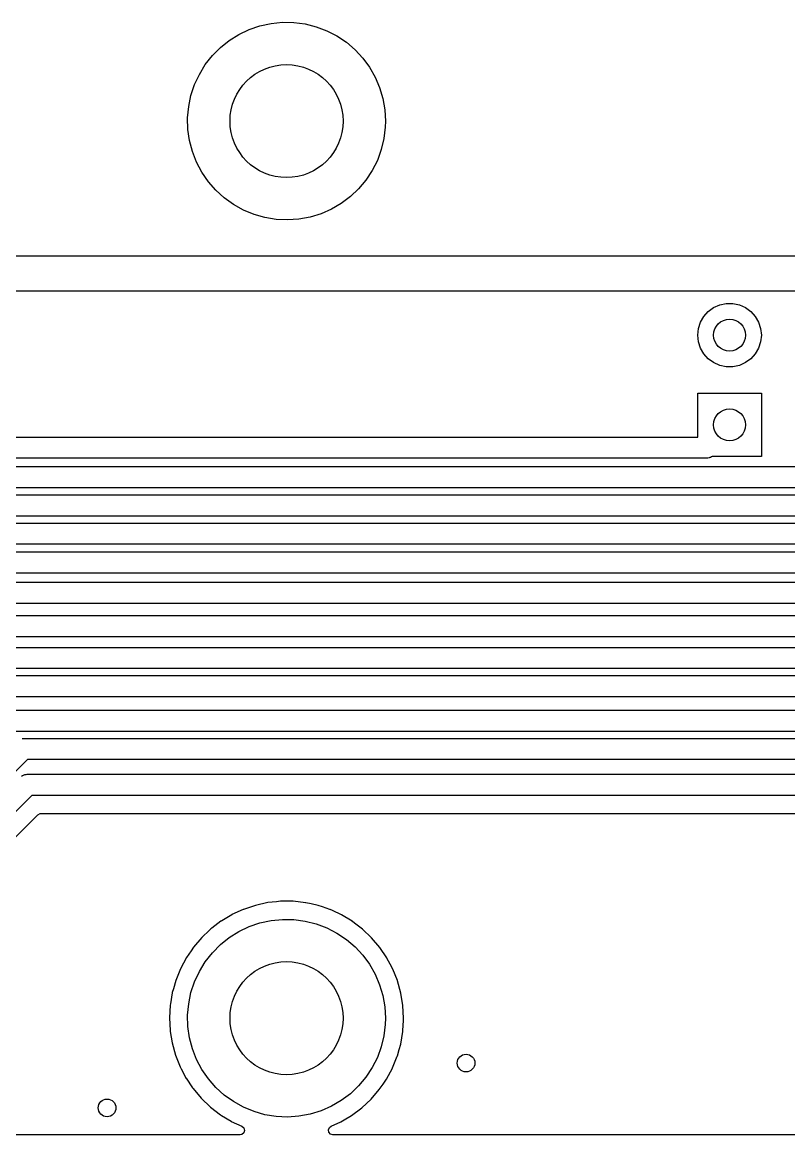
# Model space of a CAD drawing. Extents: x 14 to 417, y -139 to -108.
# Drawn here: x 233.82 to 255.51, y -139.19 to -107.69 of the extents above; entities that cross this region are included whole.
import ezdxf

# ---------------------------------------------------------------- set-up
doc = ezdxf.new("R2010")
doc.units = 0
doc.layers.add('BLACK', color=7, linetype='CONTINUOUS')

msp = doc.modelspace()

# ---------------------------------------------------------------- linework, layer by layer
at = {"layer": 'BLACK', "linetype": 'CONTINUOUS'}
for p, q in [((240.547, -107.793), (240.862, -107.724)), ((240.862, -107.724), (241.183, -107.692)), ((241.183, -107.692), (241.505, -107.698)), ((241.505, -107.698), (241.825, -107.74)), ((239.678, -108.208), (239.951, -108.036)), ((239.951, -108.036), (240.242, -107.898)), ((240.242, -107.898), (240.547, -107.793)), ((241.825, -107.74), (242.137, -107.818)), ((242.137, -107.818), (242.439, -107.932)), ((242.439, -107.932), (242.725, -108.08)), ((239.426, -108.409), (239.678, -108.208)), ((242.725, -108.08), (242.993, -108.26)), ((242.993, -108.26), (243.238, -108.469)), ((239.001, -108.892), (239.2, -108.638)), ((239.2, -108.638), (239.426, -108.409)), ((243.238, -108.469), (243.457, -108.705)), ((238.832, -109.167), (239.001, -108.892)), ((243.457, -108.705), (243.648, -108.965)), ((243.648, -108.965), (243.808, -109.245)), ((238.697, -109.459), (238.832, -109.167)), ((243.808, -109.245), (243.934, -109.542)), ((238.595, -109.765), (238.697, -109.459)), ((243.934, -109.542), (244.026, -109.851)), ((238.53, -110.081), (238.595, -109.765)), ((244.026, -109.851), (244.081, -110.168)), ((238.501, -110.402), (238.53, -110.081)), ((244.081, -110.168), (244.1, -110.49)), ((238.51, -110.724), (238.501, -110.402)), ((244.1, -110.49), (244.094, -110.666)), ((238.555, -111.043), (238.51, -110.724)), ((244.094, -110.666), (244.056, -110.986)), ((238.637, -111.355), (238.555, -111.043)), ((244.056, -110.986), (243.98, -111.299)), ((238.754, -111.656), (238.637, -111.355)), ((243.98, -111.299), (243.87, -111.602)), ((238.905, -111.94), (238.754, -111.656)), ((243.87, -111.602), (243.725, -111.89)), ((239.088, -112.206), (238.905, -111.94)), ((243.725, -111.89), (243.548, -112.159)), ((239.299, -112.449), (239.088, -112.206)), ((239.538, -112.666), (239.299, -112.449)), ((243.341, -112.407), (243.107, -112.629)), ((243.548, -112.159), (243.341, -112.407)), ((239.8, -112.854), (239.538, -112.666)), ((243.107, -112.629), (242.849, -112.822)), ((240.081, -113.011), (239.8, -112.854)), ((240.379, -113.134), (240.081, -113.011)), ((242.571, -112.985), (242.276, -113.114)), ((242.849, -112.822), (242.571, -112.985)), ((240.689, -113.223), (240.379, -113.134)), ((241.007, -113.275), (240.689, -113.223)), ((241.329, -113.29), (241.007, -113.275)), ((241.651, -113.268), (241.329, -113.29)), ((241.968, -113.209), (241.651, -113.268)), ((242.276, -113.114), (241.968, -113.209)), ((34.4971, -114.308), (363.267, -114.308)), ((363.474, -115.308), (34.29, -115.308)), ((253.111, -116.022), (253.237, -115.882)), ((253.237, -115.882), (253.389, -115.772)), ((253.389, -115.772), (253.561, -115.695)), ((253.561, -115.695), (253.745, -115.656)), ((253.745, -115.656), (253.933, -115.656)), ((253.933, -115.656), (254.117, -115.695)), ((254.117, -115.695), (254.289, -115.772)), ((254.289, -115.772), (254.441, -115.882)), ((254.441, -115.882), (254.567, -116.022)), ((252.959, -116.364), (253.017, -116.185)), ((253.017, -116.185), (253.111, -116.022)), ((254.567, -116.022), (254.661, -116.185)), ((254.661, -116.185), (254.719, -116.364)), ((252.939, -116.551), (252.959, -116.364)), ((254.719, -116.364), (254.739, -116.551)), ((252.959, -116.738), (252.939, -116.551)), ((253.017, -116.917), (252.959, -116.738)), ((254.719, -116.738), (254.661, -116.917)), ((254.739, -116.551), (254.719, -116.738)), ((253.111, -117.08), (253.017, -116.917)), ((253.237, -117.22), (253.111, -117.08)), ((254.567, -117.08), (254.441, -117.22)), ((254.661, -116.917), (254.567, -117.08)), ((253.389, -117.33), (253.237, -117.22)), ((253.561, -117.407), (253.389, -117.33)), ((253.745, -117.446), (253.561, -117.407)), ((253.933, -117.446), (253.745, -117.446)), ((254.117, -117.407), (253.933, -117.446)), ((254.289, -117.33), (254.117, -117.407)), ((254.441, -117.22), (254.289, -117.33)), ((252.939, -119.436), (252.939, -118.191)), ((252.939, -118.191), (254.739, -118.191)), ((254.739, -118.191), (254.739, -119.991)), ((230.514, -119.436), (252.939, -119.436)), ((253.331, -119.998), (253.302, -120.015)), ((253.347, -119.991), (253.331, -119.998)), ((254.739, -119.991), (253.347, -119.991)), ((253.194, -120.036), (230.638, -120.036)), ((230.868, -120.274), (277.632, -120.274)), ((253.227, -120.03), (253.194, -120.036)), ((253.26, -120.028), (253.227, -120.03)), ((253.281, -120.02), (253.26, -120.028)), ((253.302, -120.015), (253.281, -120.02)), ((277.756, -120.874), (230.992, -120.874)), ((231.432, -121.074), (302.232, -121.074)), ((302.356, -121.674), (231.556, -121.674)), ((231.851, -121.874), (304.092, -121.874)), ((304.216, -122.474), (231.975, -122.474)), ((232.232, -122.687), (304.625, -122.687)), ((304.749, -123.287), (232.356, -123.287)), ((232.613, -123.55), (304.955, -123.55)), ((305.079, -124.15), (232.737, -124.15)), ((232.804, -124.49), (305.336, -124.49)), ((305.46, -125.09), (232.928, -125.09)), ((233.032, -125.392), (409.962, -125.392)), ((410.087, -125.992), (233.157, -125.992)), ((233.364, -126.192), (411.703, -126.192)), ((411.827, -126.792), (233.488, -126.792)), ((233.516, -127.17), (412.784, -127.17)), ((412.819, -127.77), (233.64, -127.77)), ((233.814, -127.976), (233.847, -127.97)), ((233.847, -127.97), (412.589, -127.97)), ((233.971, -128.57), (226.985, -135.557)), ((412.465, -128.57), (233.971, -128.57)), ((233.795, -129.037), (233.825, -129.024)), ((233.825, -129.024), (233.854, -129.006)), ((233.854, -129.006), (233.875, -129.002)), ((233.875, -129.002), (233.896, -128.993)), ((233.896, -128.993), (233.929, -128.992)), ((233.929, -128.992), (233.962, -128.986)), ((233.962, -128.986), (411.065, -128.986)), ((234.086, -129.586), (227.316, -136.356)), ((410.941, -129.586), (234.086, -129.586)), ((227.739, -136.652), (234.26, -130.131)), ((234.26, -130.131), (234.322, -130.097)), ((234.322, -130.097), (234.349, -130.094)), ((234.349, -130.094), (410.678, -130.094)), ((241.013, -132.593), (240.774, -132.619)), ((241.127, -132.581), (241.013, -132.593)), ((241.312, -132.582), (241.127, -132.581)), ((241.482, -132.582), (241.312, -132.582)), ((241.485, -132.582), (241.482, -132.582)), ((241.482, -132.582), (241.482, -132.582)), ((241.488, -132.582), (241.485, -132.582)), ((241.838, -132.621), (241.488, -132.582)), ((241.488, -132.582), (241.488, -132.582)), ((240.072, -132.813), (239.755, -132.959)), ((240.077, -132.811), (240.072, -132.813)), ((240.08, -132.809), (240.077, -132.811)), ((240.077, -132.811), (240.077, -132.811)), ((240.42, -132.696), (240.08, -132.809)), ((240.77, -132.619), (240.42, -132.696)), ((240.774, -132.619), (240.77, -132.619)), ((240.774, -132.619), (240.774, -132.619)), ((241.841, -132.621), (241.838, -132.621)), ((241.838, -132.621), (241.838, -132.621)), ((241.844, -132.622), (241.841, -132.621)), ((241.993, -132.655), (241.844, -132.622)), ((241.844, -132.622), (241.844, -132.622)), ((242.191, -132.699), (241.993, -132.655)), ((242.194, -132.7), (242.191, -132.699)), ((242.317, -132.741), (242.194, -132.7)), ((242.194, -132.7), (242.194, -132.7)), ((242.53, -132.814), (242.317, -132.741)), ((242.534, -132.815), (242.53, -132.814)), ((242.597, -132.844), (242.534, -132.815)), ((242.534, -132.815), (242.534, -132.815)), ((242.856, -132.964), (242.597, -132.844)), ((239.444, -133.145), (239.189, -133.338)), ((239.447, -133.143), (239.444, -133.145)), ((239.444, -133.145), (239.444, -133.145)), ((239.468, -133.131), (239.447, -133.143)), ((239.752, -132.961), (239.468, -133.131)), ((239.755, -132.959), (239.752, -132.961)), ((239.752, -132.961), (239.752, -132.961)), ((240.242, -133.298), (240.547, -133.193)), ((240.547, -133.193), (240.862, -133.124)), ((240.862, -133.124), (241.183, -133.092)), ((241.183, -133.092), (241.505, -133.098)), ((241.505, -133.098), (241.825, -133.14)), ((241.825, -133.14), (242.137, -133.218)), ((242.137, -133.218), (242.439, -133.332)), ((242.858, -132.966), (242.856, -132.964)), ((243.159, -133.148), (242.858, -132.966)), ((242.858, -132.966), (242.858, -132.966)), ((243.162, -133.15), (243.159, -133.148)), ((243.159, -133.148), (243.159, -133.148)), ((243.165, -133.152), (243.162, -133.15)), ((243.227, -133.199), (243.165, -133.152)), ((243.165, -133.152), (243.165, -133.152)), ((243.447, -133.367), (243.227, -133.199)), ((239.12, -133.398), (238.901, -133.605)), ((239.159, -133.362), (239.12, -133.398)), ((239.161, -133.359), (239.159, -133.362)), ((239.159, -133.362), (239.159, -133.362)), ((239.189, -133.338), (239.161, -133.359)), ((239.678, -133.608), (239.951, -133.436)), ((239.951, -133.436), (240.242, -133.298)), ((242.439, -133.332), (242.725, -133.48)), ((242.725, -133.48), (242.993, -133.66)), ((243.707, -133.613), (243.447, -133.367)), ((238.901, -133.605), (238.668, -133.878)), ((239.2, -134.038), (239.426, -133.809)), ((239.426, -133.809), (239.678, -133.608)), ((242.993, -133.66), (243.238, -133.869)), ((243.238, -133.869), (243.457, -134.105)), ((243.939, -133.887), (243.707, -133.613)), ((238.466, -134.174), (238.297, -134.49)), ((238.598, -133.98), (238.466, -134.174)), ((238.666, -133.88), (238.598, -133.98)), ((238.668, -133.878), (238.666, -133.88)), ((238.666, -133.88), (238.666, -133.88)), ((239.001, -134.292), (239.2, -134.038)), ((243.457, -134.105), (243.648, -134.365)), ((244.14, -134.183), (243.939, -133.887)), ((244.142, -134.187), (244.14, -134.183)), ((238.297, -134.49), (238.163, -134.822)), ((238.832, -134.567), (239.001, -134.292)), ((243.648, -134.365), (243.808, -134.645)), ((244.235, -134.362), (244.142, -134.187)), ((244.142, -134.187), (244.142, -134.187)), ((244.308, -134.5), (244.235, -134.362)), ((244.309, -134.503), (244.308, -134.5)), ((238.697, -134.859), (238.832, -134.567)), ((243.808, -134.645), (243.934, -134.942)), ((244.437, -134.825), (244.309, -134.503)), ((238.097, -135.058), (238.066, -135.167)), ((238.162, -134.825), (238.097, -135.058)), ((238.163, -134.822), (238.162, -134.825)), ((238.162, -134.825), (238.162, -134.825)), ((238.595, -135.165), (238.697, -134.859)), ((243.934, -134.942), (244.026, -135.251)), ((244.44, -134.833), (244.437, -134.825)), ((244.536, -135.179), (244.44, -134.833)), ((238.066, -135.171), (238.014, -135.48)), ((238.066, -135.167), (238.066, -135.171)), ((238.066, -135.171), (238.066, -135.171)), ((238.53, -135.481), (238.595, -135.165)), ((244.026, -135.251), (244.081, -135.568)), ((244.594, -135.532), (244.536, -135.179)), ((238.007, -135.521), (237.987, -135.878)), ((238.014, -135.48), (238.007, -135.521)), ((238.501, -135.802), (238.53, -135.481)), ((244.081, -135.568), (244.1, -135.89)), ((244.613, -135.89), (244.594, -135.532)), ((237.987, -135.878), (238.005, -136.236)), ((238.51, -136.124), (238.501, -135.802)), ((244.094, -136.066), (244.056, -136.386)), ((244.1, -135.89), (244.094, -136.066)), ((244.594, -136.236), (244.611, -135.956)), ((244.611, -135.956), (244.613, -135.913)), ((244.613, -135.913), (244.613, -135.89)), ((238.005, -136.236), (238.005, -136.24)), ((238.005, -136.24), (238.005, -136.24)), ((238.005, -136.24), (238.01, -136.271)), ((238.01, -136.271), (238.061, -136.59)), ((238.555, -136.443), (238.51, -136.124)), ((244.056, -136.386), (243.98, -136.699)), ((244.531, -136.624), (244.591, -136.271)), ((244.591, -136.271), (244.594, -136.236)), ((238.061, -136.59), (238.156, -136.936)), ((238.637, -136.755), (238.555, -136.443)), ((243.98, -136.699), (243.87, -137.002)), ((244.488, -136.777), (244.531, -136.624)), ((238.156, -136.936), (238.287, -137.269)), ((238.754, -137.056), (238.637, -136.755)), ((243.87, -137.002), (243.725, -137.29)), ((244.298, -137.301), (244.433, -136.969)), ((244.433, -136.969), (244.437, -136.953)), ((244.437, -136.953), (244.488, -136.777)), ((238.287, -137.269), (238.315, -137.322)), ((238.315, -137.322), (238.443, -137.565)), ((238.905, -137.34), (238.754, -137.056)), ((243.725, -137.29), (243.548, -137.559)), ((244.13, -137.613), (244.296, -137.304)), ((244.296, -137.304), (244.298, -137.301)), ((238.443, -137.565), (238.454, -137.587)), ((238.454, -137.587), (238.456, -137.589)), ((238.456, -137.589), (238.456, -137.589)), ((238.456, -137.589), (238.64, -137.863)), ((239.088, -137.606), (238.905, -137.34)), ((239.299, -137.849), (239.088, -137.606)), ((243.548, -137.559), (243.341, -137.807)), ((244.032, -137.757), (244.126, -137.619)), ((244.126, -137.619), (244.128, -137.616)), ((244.126, -137.619), (244.126, -137.619)), ((244.128, -137.616), (244.13, -137.613)), ((244.13, -137.613), (244.13, -137.613)), ((238.64, -137.863), (238.654, -137.884)), ((238.654, -137.884), (238.885, -138.158)), ((239.538, -138.066), (239.299, -137.849)), ((243.341, -137.807), (243.107, -138.029)), ((243.691, -138.183), (243.925, -137.912)), ((243.925, -137.912), (244.032, -137.757)), ((238.885, -138.158), (239.144, -138.406)), ((239.8, -138.254), (239.538, -138.066)), ((240.081, -138.411), (239.8, -138.254)), ((242.849, -138.222), (242.571, -138.385)), ((243.107, -138.029), (242.849, -138.222)), ((243.43, -138.428), (243.691, -138.183)), ((239.144, -138.406), (239.428, -138.624)), ((240.379, -138.534), (240.081, -138.411)), ((240.689, -138.623), (240.379, -138.534)), ((242.276, -138.514), (241.968, -138.609)), ((242.571, -138.385), (242.276, -138.514)), ((243.143, -138.643), (243.43, -138.428)), ((239.428, -138.624), (239.46, -138.643)), ((239.46, -138.643), (239.731, -138.808)), ((239.731, -138.808), (239.731, -138.808)), ((239.731, -138.808), (239.734, -138.81)), ((239.734, -138.81), (239.737, -138.812)), ((239.737, -138.812), (239.737, -138.812)), ((239.737, -138.812), (240.036, -138.951)), ((241.007, -138.675), (240.689, -138.623)), ((241.329, -138.69), (241.007, -138.675)), ((241.651, -138.668), (241.329, -138.69)), ((241.968, -138.609), (241.651, -138.668)), ((242.562, -138.951), (242.832, -138.828)), ((242.832, -138.828), (242.835, -138.826)), ((242.835, -138.826), (242.929, -138.771)), ((242.929, -138.771), (243.14, -138.645)), ((243.14, -138.645), (243.143, -138.643)), ((243.14, -138.645), (243.14, -138.645)), ((239.983, -139.191), (191.814, -139.191)), ((240.034, -139.181), (239.983, -139.191)), ((240.088, -139.135), (240.034, -139.181)), ((240.036, -138.951), (240.089, -138.998)), ((240.109, -139.067), (240.088, -139.135)), ((240.089, -138.998), (240.109, -139.067)), ((242.489, -139.048), (242.519, -138.983)), ((242.499, -139.118), (242.489, -139.048)), ((242.546, -139.171), (242.499, -139.118)), ((242.519, -138.983), (242.562, -138.951)), ((242.614, -139.191), (242.546, -139.171)), ((290.783, -139.191), (242.614, -139.191))]:
    msp.add_line(p, q, dxfattribs=at)
at = {"layer": 'BLACK'}
for centre, radius in [((241.3, -110.49), 1.6), ((253.839, -116.551), 0.45), ((253.839, -119.091), 0.45), ((241.3, -135.89), 1.6), ((246.38, -137.16), 0.25), ((236.22, -138.43), 0.25)]:
    msp.add_circle(centre, radius, dxfattribs=at)

doc.saveas('drawing.dxf')
